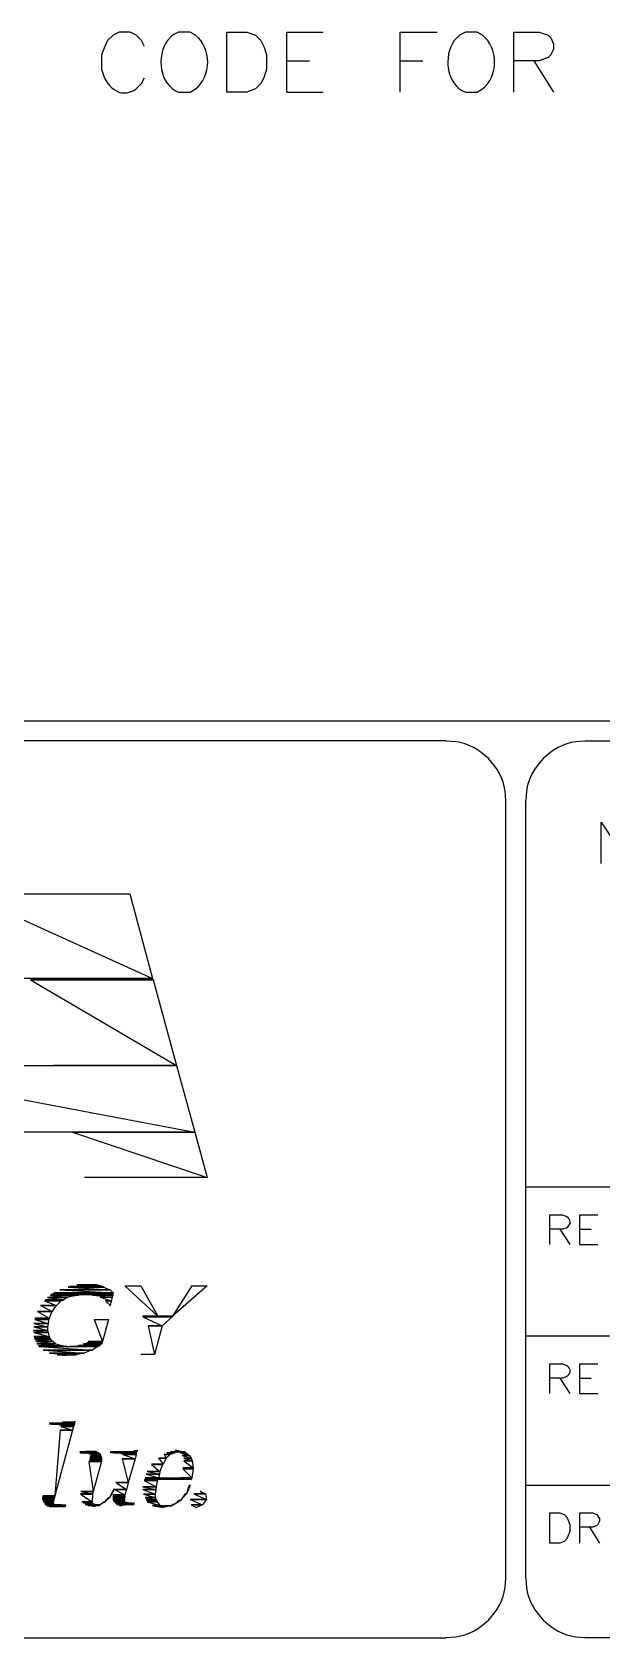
# Model space of a CAD drawing. Header units: millimetres. Extents: x 14 to 201, y 16 to 268.
# Drawn here: x 133.1 to 155.9, y 15.6 to 79.8 of the extents above; entities that cross this region are included whole.
import ezdxf

# ---------------------------------------------------------------- set-up
doc = ezdxf.new("R2010")
doc.units = ezdxf.units.MM
doc.layers.get('0').update_dxf_attribs({"linetype": 'CONTINUOUS'})

msp = doc.modelspace()

# ---------------------------------------------------------------- linework, layer by layer
at = {"color": 0}
for p, q in [((136.356, 79.6286), (136.122, 79.4177)), ((136.588, 79.7567), (136.356, 79.6286)), ((137.033, 79.7567), (136.588, 79.7567)), ((137.267, 79.6286), (137.033, 79.7567)), ((137.477, 79.4177), (137.267, 79.6286)), ((138.726, 79.6286), (138.515, 79.4177)), ((138.958, 79.7553), (138.726, 79.6286)), ((139.424, 79.7553), (138.958, 79.7553)), ((139.637, 79.6286), (139.424, 79.7553)), ((140.885, 77.3645), (140.885, 79.7553)), ((140.885, 79.7553), (141.69, 79.7553)), ((141.69, 79.7553), (142.029, 79.6286)), ((142.029, 79.6286), (142.24, 79.4177)), ((143.278, 77.3645), (143.278, 79.7553)), ((143.278, 79.7553), (144.738, 79.7553)), ((147.807, 77.3645), (147.807, 79.7553)), ((147.807, 79.7553), (149.288, 79.7553)), ((150.177, 79.6286), (149.967, 79.4177)), ((150.41, 79.7553), (150.177, 79.6286)), ((150.876, 79.7553), (150.41, 79.7553)), ((151.088, 79.6286), (150.876, 79.7553)), ((152.337, 77.3645), (152.337, 79.7553)), ((152.337, 79.7553), (153.352, 79.7553)), ((153.352, 79.7553), (153.712, 79.6286)), ((153.712, 79.6286), (153.818, 79.5239)), ((136.017, 79.1849), (135.89, 78.8458)), ((136.122, 79.4177), (136.017, 79.1849)), ((137.604, 79.1849), (137.477, 79.4177)), ((142.24, 79.4177), (142.367, 79.1849)), ((142.367, 79.1849), (142.472, 78.8458)), ((153.818, 79.5239), (153.924, 79.291)), ((153.924, 79.0787), (153.818, 78.8458)), ((153.924, 79.291), (153.924, 79.0787)), ((135.89, 78.8458), (135.89, 78.274)), ((142.472, 78.274), (142.367, 77.9364)), ((142.472, 78.8458), (142.472, 78.274)), ((143.278, 78.613), (144.187, 78.613)), ((147.807, 78.613), (148.717, 78.613)), ((153.352, 78.613), (152.337, 78.613)), ((153.142, 78.613), (153.924, 77.3645)), ((153.712, 78.7396), (153.352, 78.613)), ((153.818, 78.8458), (153.712, 78.7396)), ((137.267, 77.4912), (137.477, 77.7035)), ((137.477, 77.7035), (137.604, 77.9364)), ((142.24, 77.7035), (142.029, 77.4912)), ((142.367, 77.9364), (142.24, 77.7035)), ((138.958, 77.3645), (139.424, 77.3645)), ((139.424, 77.3645), (139.637, 77.4912)), ((141.69, 77.3645), (140.885, 77.3645)), ((142.029, 77.4912), (141.69, 77.3645)), ((143.278, 77.3645), (144.738, 77.3645)), ((150.41, 77.3645), (150.876, 77.3645)), ((150.876, 77.3645), (151.088, 77.4912)), ((198.121, 52.2386), (17.0174, 52.2386)), ((149.648, 51.4558), (16.214, 51.4558)), ((150.03, 51.4131), (149.648, 51.4354)), ((155.195, 51.4354), (154.813, 51.4131)), ((155.195, 51.4558), (198.924, 51.4558)), ((152.02, 49.0636), (151.997, 49.4453)), ((152.845, 49.4453), (152.823, 49.0636)), ((152.02, 18.0123), (152.02, 49.0636)), ((152.823, 18.0123), (152.823, 49.0636)), ((155.829, 46.5459), (155.829, 48.1969)), ((155.829, 48.1969), (156.93, 46.5459)), ((130.451, 45.339), (137.922, 41.953)), ((130.451, 45.339), (137.011, 45.339)), ((137.011, 45.339), (137.922, 41.953)), ((137.922, 41.953), (128.058, 41.953)), ((133.033, 41.953), (137.943, 41.9104)), ((133.033, 41.953), (137.922, 41.953)), ((137.943, 41.9104), (133.054, 41.9104)), ((133.054, 41.9104), (138.875, 38.4803)), ((133.054, 41.9104), (137.943, 41.9104)), ((137.922, 41.953), (137.943, 41.9104)), ((137.943, 41.9104), (138.875, 38.4803)), ((125.603, 38.4803), (139.616, 35.814)), ((125.603, 38.4803), (138.875, 38.4803)), ((138.875, 38.4803), (133.985, 38.4803)), ((138.875, 38.4803), (139.616, 35.814)), ((139.616, 35.814), (123.698, 35.814)), ((134.725, 35.814), (140.103, 34.0155)), ((134.725, 35.814), (139.616, 35.814)), ((139.616, 35.814), (140.103, 34.0155)), ((140.103, 34.0155), (135.213, 34.0155)), ((152.823, 33.6338), (201.296, 33.6338)), ((153.775, 31.3269), (153.775, 32.5121)), ((153.775, 32.5121), (154.284, 32.5121)), ((154.284, 32.5121), (154.453, 32.4487)), ((154.453, 32.4487), (154.517, 32.406)), ((154.517, 32.406), (154.58, 32.2792)), ((154.58, 32.1731), (154.517, 32.0669)), ((154.58, 32.2792), (154.58, 32.1731)), ((154.982, 31.3269), (154.982, 32.5121)), ((154.982, 32.5121), (155.702, 32.5121)), ((154.284, 31.9402), (153.775, 31.9402)), ((154.178, 31.9402), (154.58, 31.3269)), ((154.453, 32.0036), (154.284, 31.9402)), ((154.517, 32.0669), (154.453, 32.0036)), ((154.982, 31.9402), (155.426, 31.9402)), ((154.982, 31.3269), (155.702, 31.3269)), ((136.229, 29.5272), (134.218, 29.5272)), ((134.218, 29.5272), (136.356, 29.4004)), ((134.218, 29.5272), (136.229, 29.5272)), ((136.208, 29.5272), (134.239, 29.5272)), ((134.239, 29.5272), (136.229, 29.5272)), ((134.239, 29.5272), (136.229, 29.5272)), ((135.975, 29.6333), (134.557, 29.6333)), ((134.557, 29.6333), (136.208, 29.5272)), ((134.557, 29.6333), (135.975, 29.6333)), ((135.953, 29.654), (134.621, 29.654)), ((134.621, 29.654), (135.975, 29.6333)), ((134.621, 29.654), (135.953, 29.654)), ((135.7, 29.7174), (134.895, 29.7174)), ((134.895, 29.7174), (135.953, 29.654)), ((134.895, 29.7174), (135.7, 29.7174)), ((135.679, 29.7174), (135.001, 29.7174)), ((135.001, 29.7174), (135.7, 29.7174)), ((135.001, 29.7174), (135.7, 29.7174)), ((135.277, 29.7394), (135.679, 29.7174)), ((135.277, 29.7394), (135.297, 29.7394)), ((135.297, 29.7394), (135.679, 29.7174)), ((135.7, 29.7174), (135.953, 29.654)), ((135.953, 29.654), (135.975, 29.6333)), ((135.975, 29.6333), (136.208, 29.5272)), ((136.229, 29.5272), (136.356, 29.4004)), ((136.821, 29.6761), (138.133, 28.4689)), ((136.821, 29.6761), (137.457, 29.6761)), ((137.457, 29.6761), (138.133, 28.4689)), ((139.488, 29.6761), (138.726, 28.4689)), ((140.103, 29.6761), (138.726, 28.4689)), ((139.488, 29.6761), (140.103, 29.6761)), ((134.092, 28.8919), (133.456, 28.8919)), ((133.456, 28.8919), (134.069, 28.8919)), ((133.456, 28.8919), (134.092, 28.8919)), ((133.456, 28.8919), (133.922, 28.6591)), ((133.456, 28.8919), (134.069, 28.8919)), ((134.282, 29.0835), (133.604, 29.0835)), ((133.604, 29.0835), (134.092, 28.8919)), ((133.604, 29.0835), (134.282, 29.0835)), ((134.388, 29.1248), (133.646, 29.1248)), ((133.646, 29.1248), (134.282, 29.0835)), ((133.646, 29.1248), (134.388, 29.1248)), ((134.515, 29.2103), (133.73, 29.2103)), ((133.73, 29.2103), (134.388, 29.1248)), ((133.73, 29.2103), (134.515, 29.2103)), ((134.854, 29.2943), (133.836, 29.2943)), ((133.836, 29.2943), (134.515, 29.2103)), ((133.836, 29.2943), (134.854, 29.2943)), ((134.98, 29.3164), (133.858, 29.3164)), ((133.858, 29.3164), (134.854, 29.2943)), ((133.858, 29.3164), (134.98, 29.3164)), ((136.335, 29.3371), (133.879, 29.3371)), ((133.879, 29.3371), (134.98, 29.3164)), ((133.879, 29.3371), (135.213, 29.3371)), ((134.069, 28.8919), (133.922, 28.6591)), ((136.356, 29.3798), (133.943, 29.3798)), ((133.943, 29.3798), (136.335, 29.3371)), ((133.943, 29.3798), (136.356, 29.3798)), ((136.356, 29.4004), (134.006, 29.4004)), ((134.006, 29.4004), (136.356, 29.3798)), ((134.006, 29.4004), (136.356, 29.4004)), ((134.092, 28.8919), (134.069, 28.8919)), ((134.282, 29.0835), (134.092, 28.8919)), ((134.388, 29.1248), (134.282, 29.0835)), ((134.515, 29.2103), (134.388, 29.1248)), ((134.854, 29.2943), (134.515, 29.2103)), ((134.98, 29.3164), (134.854, 29.2943)), ((135.213, 29.3371), (134.98, 29.3164)), ((135.213, 29.3371), (136.335, 29.3164)), ((135.213, 29.3371), (136.335, 29.3371)), ((136.335, 29.3164), (135.53, 29.3164)), ((135.53, 29.3164), (136.313, 29.231)), ((135.53, 29.3164), (136.335, 29.3164)), ((136.313, 29.231), (135.826, 29.231)), ((135.826, 29.231), (136.271, 29.0835)), ((135.826, 29.231), (136.313, 29.231)), ((136.271, 29.0835), (136.039, 29.0835)), ((136.039, 29.0835), (136.229, 28.8919)), ((136.039, 29.0835), (136.271, 29.0835)), ((136.208, 28.8919), (136.229, 28.8919)), ((136.229, 28.8919), (136.208, 28.8919)), ((136.271, 29.0835), (136.229, 28.8919)), ((136.313, 29.231), (136.271, 29.0835)), ((136.335, 29.3164), (136.313, 29.231)), ((136.356, 29.3798), (136.335, 29.3371)), ((136.335, 29.3371), (136.335, 29.3164)), ((136.356, 29.4004), (136.356, 29.3798)), ((133.795, 28.3628), (133.223, 28.3628)), ((133.223, 28.3628), (133.773, 28.3421)), ((133.223, 28.3628), (133.795, 28.3628)), ((133.773, 28.3421), (133.223, 28.3421)), ((133.223, 28.3421), (133.753, 28.1726)), ((133.223, 28.3421), (133.773, 28.3421)), ((133.795, 28.3848), (133.244, 28.3848)), ((133.244, 28.3848), (133.795, 28.3628)), ((133.244, 28.3848), (133.795, 28.3848)), ((133.922, 28.6591), (133.329, 28.6591)), ((133.329, 28.6591), (133.9, 28.6591)), ((133.329, 28.6591), (133.922, 28.6591)), ((133.329, 28.6591), (133.795, 28.3848)), ((133.329, 28.6591), (133.9, 28.6591)), ((133.773, 28.3421), (133.753, 28.1726)), ((133.795, 28.3628), (133.773, 28.3421)), ((133.9, 28.6591), (133.795, 28.3848)), ((133.795, 28.3848), (133.795, 28.3628)), ((133.922, 28.6591), (133.9, 28.6591)), ((135.593, 28.3421), (135.932, 27.4533)), ((135.593, 28.3421), (136.165, 28.3421)), ((136.165, 28.3421), (135.932, 27.4533)), ((138.133, 28.4689), (137.52, 28.4689)), ((137.52, 28.4689), (138.155, 28.4482)), ((137.52, 28.4689), (138.133, 28.4689)), ((138.155, 28.4482), (137.541, 28.4482)), ((137.541, 28.4482), (138.303, 28.0886)), ((137.541, 28.4482), (138.705, 28.4482)), ((138.133, 28.4689), (138.155, 28.4482)), ((138.705, 28.4482), (138.155, 28.4482)), ((138.726, 28.4689), (138.176, 28.4689)), ((138.176, 28.4689), (138.705, 28.4482)), ((138.176, 28.4689), (138.726, 28.4689)), ((138.705, 28.4482), (138.303, 28.0886)), ((138.726, 28.4689), (138.705, 28.4482)), ((133.73, 27.897), (133.16, 27.897)), ((133.16, 27.897), (133.753, 27.8129)), ((133.16, 27.897), (133.73, 27.897)), ((133.753, 28.1726), (133.181, 28.1726)), ((133.181, 28.1726), (133.73, 28.0458)), ((133.181, 28.1726), (133.753, 28.1726)), ((133.73, 28.0458), (133.181, 28.0458)), ((133.181, 28.0458), (133.73, 27.897)), ((133.181, 28.0458), (133.73, 28.0458)), ((133.753, 27.8129), (133.181, 27.8129)), ((133.181, 27.8129), (133.795, 27.6655)), ((133.181, 27.8129), (133.753, 27.8129)), ((133.795, 27.6655), (133.181, 27.6655)), ((133.181, 27.6655), (133.816, 27.6007)), ((133.181, 27.6655), (133.795, 27.6655)), ((133.816, 27.6007), (133.201, 27.6007)), ((133.201, 27.6007), (133.858, 27.5373)), ((133.201, 27.6007), (133.816, 27.6007)), ((133.753, 28.1726), (133.73, 28.0458)), ((133.73, 28.0458), (133.73, 27.897)), ((133.73, 27.897), (133.753, 27.8129)), ((133.753, 27.8129), (133.795, 27.6655)), ((133.795, 27.6655), (133.816, 27.6007)), ((133.816, 27.6007), (133.858, 27.5373)), ((138.303, 28.0886), (137.753, 28.0886)), ((137.753, 28.0886), (138.006, 26.9448)), ((137.753, 28.0886), (138.303, 28.0886)), ((138.303, 28.0886), (138.006, 26.9448)), ((152.823, 27.6862), (177.058, 27.6862)), ((133.858, 27.5373), (133.223, 27.5373)), ((133.223, 27.5373), (133.963, 27.4533)), ((133.223, 27.5373), (133.858, 27.5373)), ((133.963, 27.4533), (133.266, 27.4533)), ((133.266, 27.4533), (134.069, 27.3678)), ((133.266, 27.4533), (133.963, 27.4533)), ((134.069, 27.3678), (133.307, 27.3678)), ((133.307, 27.3678), (134.345, 27.2838)), ((133.307, 27.3678), (134.069, 27.3678)), ((134.345, 27.2838), (133.371, 27.2838)), ((133.371, 27.2838), (134.515, 27.2631)), ((133.371, 27.2838), (134.345, 27.2838)), ((134.515, 27.2631), (133.393, 27.2631)), ((133.393, 27.2631), (134.557, 27.2631)), ((133.393, 27.2631), (134.557, 27.2631)), ((133.393, 27.2631), (134.621, 27.2631)), ((133.393, 27.2631), (134.621, 27.2631)), ((133.393, 27.2631), (135.509, 27.1143)), ((133.393, 27.2631), (135.742, 27.2631)), ((135.509, 27.1143), (133.562, 27.1143)), ((133.562, 27.1143), (135.467, 27.1143)), ((133.562, 27.1143), (135.509, 27.1143)), ((135.467, 27.1143), (133.583, 27.1143)), ((133.583, 27.1143), (135.191, 26.9875)), ((133.583, 27.1143), (135.467, 27.1143)), ((135.191, 26.9875), (133.816, 26.9875)), ((133.816, 26.9875), (135.17, 26.9875)), ((133.816, 26.9875), (135.191, 26.9875)), ((133.816, 26.9875), (134.874, 26.9241)), ((133.816, 26.9875), (135.17, 26.9875)), ((133.858, 27.5373), (133.963, 27.4533)), ((133.963, 27.4533), (134.069, 27.3678)), ((134.069, 27.3678), (134.345, 27.2838)), ((134.345, 27.2838), (134.515, 27.2631)), ((135.742, 27.2631), (134.621, 27.2631)), ((135.742, 27.2631), (134.684, 27.2631)), ((134.684, 27.2631), (135.742, 27.2631)), ((134.684, 27.2631), (135.742, 27.2631)), ((135.17, 26.9875), (134.874, 26.9241)), ((135.806, 27.2838), (134.938, 27.2838)), ((134.938, 27.2838), (135.742, 27.2631)), ((134.938, 27.2838), (135.806, 27.2838)), ((135.806, 27.3044), (134.98, 27.3044)), ((134.98, 27.3044), (135.806, 27.2838)), ((134.98, 27.3044), (135.806, 27.3044)), ((135.89, 27.3678), (135.17, 27.3678)), ((135.17, 27.3678), (135.806, 27.3044)), ((135.17, 27.3678), (135.89, 27.3678)), ((135.191, 26.9875), (135.17, 26.9875)), ((135.467, 27.1143), (135.191, 26.9875)), ((135.912, 27.4106), (135.297, 27.4106)), ((135.297, 27.4106), (135.89, 27.3678)), ((135.297, 27.4106), (135.912, 27.4106)), ((135.932, 27.4533), (135.36, 27.4533)), ((135.36, 27.4533), (135.912, 27.4106)), ((135.36, 27.4533), (135.932, 27.4533)), ((135.509, 27.1143), (135.467, 27.1143)), ((135.742, 27.2631), (135.509, 27.1143)), ((135.806, 27.2838), (135.742, 27.2631)), ((135.89, 27.3678), (135.806, 27.3044)), ((135.806, 27.3044), (135.806, 27.2838)), ((135.912, 27.4106), (135.89, 27.3678)), ((135.932, 27.4533), (135.912, 27.4106)), ((138.006, 26.9448), (137.457, 26.9448)), ((134.874, 26.9241), (134.112, 26.9241)), ((134.112, 26.9241), (134.768, 26.9241)), ((134.112, 26.9241), (134.874, 26.9241)), ((134.768, 26.9241), (134.133, 26.9241)), ((134.133, 26.9241), (134.492, 26.9034)), ((134.133, 26.9241), (134.768, 26.9241)), ((134.768, 26.9241), (134.492, 26.9034)), ((134.874, 26.9241), (134.768, 26.9241)), ((153.775, 25.3793), (153.775, 26.5644)), ((153.775, 26.5644), (154.284, 26.5644)), ((154.284, 26.5644), (154.453, 26.5011)), ((154.453, 26.5011), (154.517, 26.4583)), ((154.517, 26.4583), (154.58, 26.3315)), ((154.58, 26.3315), (154.58, 26.2254)), ((154.982, 25.3793), (154.982, 26.5644)), ((154.982, 26.5644), (155.702, 26.5644)), ((154.284, 25.9926), (153.775, 25.9926)), ((154.178, 25.9926), (154.58, 25.3793)), ((154.453, 26.056), (154.284, 25.9926)), ((154.517, 26.0987), (154.453, 26.056)), ((154.58, 26.2254), (154.517, 26.0987)), ((154.982, 25.9926), (155.426, 25.9926)), ((154.982, 25.3793), (155.702, 25.3793)), ((152.823, 21.7165), (201.296, 21.7165)), ((153.775, 19.4097), (153.775, 20.6168)), ((153.775, 20.6168), (154.178, 20.6168)), ((154.178, 20.6168), (154.347, 20.5534)), ((154.347, 20.5534), (154.453, 20.4473)), ((154.982, 19.4097), (154.982, 20.6168)), ((154.982, 20.6168), (155.491, 20.6168)), ((155.491, 20.6168), (155.659, 20.5534)), ((155.659, 20.5534), (155.702, 20.4887)), ((154.453, 20.4473), (154.517, 20.3206)), ((154.517, 20.3206), (154.58, 20.1511)), ((154.58, 20.1511), (154.58, 19.8754)), ((155.491, 20.0449), (154.982, 20.0449)), ((155.363, 20.0449), (155.765, 19.4097)), ((155.659, 20.1083), (155.491, 20.0449)), ((155.702, 20.1511), (155.659, 20.1083)), ((155.702, 20.4887), (155.765, 20.384)), ((155.765, 20.2778), (155.702, 20.1511)), ((155.765, 20.384), (155.765, 20.2778)), ((154.178, 19.4097), (153.775, 19.4097)), ((154.347, 19.4731), (154.178, 19.4097)), ((154.453, 19.5792), (154.347, 19.4731)), ((154.517, 19.706), (154.453, 19.5792)), ((154.58, 19.8754), (154.517, 19.706)), ((151.997, 17.632), (152.02, 18.0123)), ((152.823, 18.0123), (152.845, 17.632)), ((16.214, 15.6215), (149.648, 15.6215)), ((149.648, 15.6421), (150.03, 15.6628)), ((154.813, 15.6628), (155.195, 15.6421)), ((198.924, 15.6215), (155.195, 15.6215))]:
    msp.add_line(p, q, dxfattribs=at)
at = {"color": 251}
for p, q in [((134.789, 24.1515), (133.795, 24.1515)), ((134.811, 24.1928), (133.816, 24.1928)), ((133.816, 24.1928), (134.789, 24.1515)), ((133.816, 24.1928), (134.811, 24.1928)), ((133.9, 24.1515), (134.789, 24.1294)), ((133.9, 24.1515), (134.789, 24.1515)), ((134.239, 23.9186), (134.028, 21.2935)), ((134.725, 23.9186), (134.028, 21.2935)), ((134.789, 24.1294), (134.196, 24.1294)), ((134.196, 24.1294), (134.768, 24.0661)), ((134.196, 24.1294), (134.789, 24.1294)), ((134.725, 23.9186), (134.239, 23.9186)), ((134.239, 23.9186), (134.725, 23.9186)), ((134.768, 24.0661), (134.259, 24.0661)), ((134.259, 24.0661), (134.725, 23.9186)), ((134.259, 24.0661), (134.768, 24.0661)), ((134.811, 24.2356), (134.324, 24.2356)), ((134.324, 24.2356), (134.811, 24.1928)), ((134.324, 24.2356), (134.811, 24.2356)), ((134.768, 24.0661), (134.725, 23.9186)), ((134.789, 24.1294), (134.768, 24.0661)), ((134.811, 24.1928), (134.789, 24.1515)), ((134.789, 24.1515), (134.789, 24.1294)), ((134.831, 24.2783), (134.811, 24.2356)), ((134.811, 24.2356), (134.811, 24.1928)), ((137.308, 23.0932), (137.181, 23.0932)), ((137.181, 23.0932), (137.287, 23.0504)), ((137.181, 23.0932), (137.308, 23.0932)), ((137.308, 23.0932), (137.287, 23.0504)), ((137.308, 23.1138), (137.308, 23.0932)), ((138.811, 23.1138), (139.171, 23.0504)), ((138.811, 23.1138), (138.895, 23.1138)), ((138.895, 23.1138), (139.171, 23.0504)), ((135.7, 23.0504), (135.021, 23.0504)), ((135.021, 23.0504), (135.72, 23.0298)), ((135.021, 23.0504), (135.7, 23.0504)), ((135.72, 23.0298), (135.021, 23.0298)), ((135.021, 23.0298), (135.783, 23.0077)), ((135.021, 23.0298), (135.72, 23.0298)), ((135.783, 23.0077), (135.021, 23.0077)), ((135.021, 23.0077), (135.783, 23.0077)), ((135.021, 23.0077), (135.783, 23.0077)), ((135.15, 23.0077), (135.783, 22.9871)), ((135.15, 23.0077), (135.783, 23.0077)), ((135.657, 23.0711), (135.254, 23.0711)), ((135.254, 23.0711), (135.7, 23.0504)), ((135.254, 23.0711), (135.657, 23.0711)), ((135.783, 22.9871), (135.383, 22.9871)), ((135.383, 22.9871), (135.826, 22.9664)), ((135.383, 22.9871), (135.783, 22.9871)), ((135.89, 22.6701), (135.383, 22.6701)), ((135.383, 22.6701), (135.551, 21.4629)), ((135.383, 22.6701), (135.89, 22.6701)), ((135.89, 22.7335), (135.403, 22.7335)), ((135.403, 22.7335), (135.89, 22.6701)), ((135.403, 22.7335), (135.89, 22.7335)), ((135.826, 22.9664), (135.424, 22.9664)), ((135.424, 22.9664), (135.826, 22.9443)), ((135.424, 22.9664), (135.826, 22.9664)), ((135.869, 22.8382), (135.424, 22.8382)), ((135.424, 22.8382), (135.89, 22.8382)), ((135.424, 22.8382), (135.89, 22.8382)), ((135.424, 22.8382), (135.89, 22.7969)), ((135.424, 22.8382), (135.89, 22.8382)), ((135.89, 22.7969), (135.424, 22.7969)), ((135.424, 22.7969), (135.89, 22.7335)), ((135.424, 22.7969), (135.89, 22.7969)), ((135.826, 22.9443), (135.446, 22.9443)), ((135.446, 22.9443), (135.847, 22.903)), ((135.446, 22.9443), (135.826, 22.9443)), ((135.847, 22.903), (135.446, 22.903)), ((135.446, 22.903), (135.869, 22.8382)), ((135.446, 22.903), (135.847, 22.903)), ((135.616, 23.0711), (135.509, 23.0711)), ((135.509, 23.0711), (135.657, 23.0711)), ((135.509, 23.0711), (135.657, 23.0711)), ((135.551, 23.0711), (135.616, 23.0711)), ((135.89, 22.6701), (135.551, 21.4629)), ((135.657, 23.0711), (135.7, 23.0504)), ((135.7, 23.0504), (135.72, 23.0298)), ((135.72, 23.0298), (135.783, 23.0077)), ((135.783, 23.0077), (135.783, 22.9871)), ((135.783, 22.9871), (135.826, 22.9664)), ((135.826, 22.9664), (135.826, 22.9443)), ((135.826, 22.9443), (135.847, 22.903)), ((135.847, 22.903), (135.869, 22.8382)), ((135.89, 22.8382), (135.89, 22.7969)), ((135.89, 22.7969), (135.89, 22.7335)), ((135.89, 22.7335), (135.89, 22.6701)), ((137.267, 23.0077), (136.229, 23.0077)), ((137.287, 23.0504), (136.249, 23.0504)), ((136.249, 23.0504), (137.267, 23.0077)), ((136.249, 23.0504), (137.287, 23.0504)), ((136.376, 23.0077), (137.267, 22.9871)), ((136.376, 23.0077), (137.267, 23.0077)), ((137.267, 22.9871), (136.652, 22.9871)), ((136.652, 22.9871), (137.267, 22.9443)), ((136.652, 22.9871), (137.267, 22.9871)), ((137.224, 22.7748), (136.715, 22.7748)), ((136.715, 22.7748), (136.948, 21.8226)), ((136.715, 22.7748), (137.224, 22.7748)), ((137.267, 22.9443), (136.737, 22.9443)), ((136.737, 22.9443), (137.224, 22.7748)), ((136.737, 22.9443), (137.267, 22.9443)), ((137.224, 22.7748), (136.948, 21.8226)), ((137.267, 22.9443), (137.224, 22.7748)), ((137.287, 23.0504), (137.267, 23.0077)), ((137.267, 23.0077), (137.267, 22.9871)), ((137.267, 22.9871), (137.267, 22.9443)), ((138.325, 22.5419), (137.88, 22.5419)), ((137.88, 22.5419), (138.219, 22.2677)), ((137.88, 22.5419), (138.325, 22.5419)), ((138.345, 22.564), (137.9, 22.564)), ((137.9, 22.564), (138.325, 22.5419)), ((137.9, 22.564), (138.345, 22.564)), ((138.472, 22.7969), (138.155, 22.7969)), ((138.155, 22.7969), (138.345, 22.564)), ((138.155, 22.7969), (138.472, 22.7969)), ((138.325, 22.5419), (138.219, 22.2677)), ((138.345, 22.564), (138.325, 22.5419)), ((138.472, 22.7969), (138.345, 22.564)), ((138.621, 22.9443), (138.388, 22.9443)), ((138.388, 22.9443), (138.472, 22.7969)), ((138.388, 22.9443), (138.621, 22.9443)), ((138.621, 22.9443), (138.472, 22.7969)), ((138.811, 23.0077), (138.493, 23.0077)), ((138.493, 23.0077), (138.621, 22.9443)), ((138.493, 23.0077), (138.811, 23.0077)), ((138.811, 23.0077), (138.621, 22.9443)), ((139.171, 23.0504), (138.642, 23.0504)), ((138.642, 23.0504), (138.811, 23.0077)), ((138.642, 23.0504), (138.938, 23.0504)), ((138.938, 23.0504), (138.811, 23.0077)), ((138.938, 23.0504), (139.214, 23.0504)), ((138.938, 23.0504), (139.214, 23.0504)), ((139.214, 23.0504), (138.981, 23.0504)), ((138.981, 23.0504), (139.234, 23.0298)), ((138.981, 23.0504), (139.214, 23.0504)), ((139.234, 23.0298), (139.022, 23.0298)), ((139.022, 23.0298), (139.404, 22.903)), ((139.022, 23.0298), (139.234, 23.0298)), ((139.404, 22.903), (139.107, 22.903)), ((139.107, 22.903), (139.467, 22.7969)), ((139.107, 22.903), (139.404, 22.903)), ((139.467, 22.7969), (139.171, 22.7969)), ((139.171, 22.7969), (139.51, 22.7114)), ((139.171, 22.7969), (139.467, 22.7969)), ((139.51, 22.7114), (139.171, 22.7114)), ((139.171, 22.7114), (139.51, 22.6908)), ((139.171, 22.7114), (139.51, 22.7114)), ((139.51, 22.6908), (139.171, 22.6908)), ((139.171, 22.6908), (139.551, 22.4152)), ((139.171, 22.6908), (139.51, 22.6908)), ((139.214, 23.0504), (139.234, 23.0298)), ((139.234, 23.0298), (139.404, 22.903)), ((139.404, 22.903), (139.467, 22.7969)), ((139.467, 22.7969), (139.51, 22.7114)), ((139.51, 22.7114), (139.51, 22.6908)), ((139.51, 22.6908), (139.551, 22.4152)), ((136.948, 21.8226), (136.462, 21.8226)), ((136.462, 21.8226), (136.885, 21.547)), ((136.462, 21.8226), (136.948, 21.8226)), ((136.948, 21.8226), (136.885, 21.547)), ((138.113, 21.9081), (137.583, 21.9081)), ((137.583, 21.9081), (138.07, 21.6531)), ((137.583, 21.9081), (138.113, 21.9081)), ((139.467, 21.9494), (137.604, 21.9494)), ((137.604, 21.9494), (138.113, 21.9081)), ((137.604, 21.9494), (138.133, 21.9494)), ((138.155, 22.0128), (137.626, 22.0128)), ((137.626, 22.0128), (139.488, 22.0128)), ((137.626, 22.0128), (139.488, 22.0128)), ((137.626, 22.0128), (139.467, 21.9494)), ((137.626, 22.0128), (139.488, 22.0128)), ((138.196, 22.1616), (137.667, 22.1616)), ((137.667, 22.1616), (138.155, 22.0128)), ((137.667, 22.1616), (138.196, 22.1616)), ((138.219, 22.2677), (137.71, 22.2677)), ((137.71, 22.2677), (138.196, 22.1616)), ((137.71, 22.2677), (138.219, 22.2677)), ((138.113, 21.9081), (138.07, 21.6531)), ((138.133, 21.9494), (138.113, 21.9081)), ((138.196, 22.1616), (138.155, 22.0128)), ((138.219, 22.2677), (138.196, 22.1616)), ((139.488, 22.0128), (139.044, 22.0128)), ((139.551, 22.4152), (139.128, 22.4152)), ((139.128, 22.4152), (139.551, 22.3738)), ((139.128, 22.4152), (139.551, 22.4152)), ((139.551, 22.3738), (139.128, 22.3738)), ((139.128, 22.3738), (139.488, 22.0128)), ((139.128, 22.3738), (139.551, 22.3738)), ((139.488, 22.0128), (139.467, 21.9494)), ((139.551, 22.3738), (139.488, 22.0128)), ((139.551, 22.4152), (139.551, 22.3738)), ((134.006, 21.2301), (133.519, 21.2301)), ((133.519, 21.2301), (133.985, 21.1667)), ((133.519, 21.2301), (134.006, 21.2301)), ((133.985, 21.1667), (133.519, 21.1667)), ((133.519, 21.1667), (133.985, 21.1239)), ((133.519, 21.1667), (133.985, 21.1667)), ((134.028, 21.2935), (133.54, 21.2935)), ((133.54, 21.2935), (134.006, 21.2301)), ((133.54, 21.2935), (134.028, 21.2935)), ((134.006, 21.2301), (133.985, 21.1667)), ((133.985, 21.1667), (133.985, 21.1239)), ((134.028, 21.2935), (134.006, 21.2301)), ((135.53, 21.3789), (135.044, 21.3789)), ((135.044, 21.3789), (135.53, 21.3568)), ((135.044, 21.3789), (135.53, 21.3789)), ((135.53, 21.3568), (135.044, 21.3568)), ((135.044, 21.3568), (135.509, 21.0606)), ((135.044, 21.3568), (135.53, 21.3568)), ((135.551, 21.4629), (135.064, 21.4629)), ((135.064, 21.4629), (135.53, 21.3789)), ((135.064, 21.4629), (135.551, 21.4629)), ((135.53, 21.3568), (135.509, 21.0606)), ((135.551, 21.4629), (135.53, 21.3789)), ((135.53, 21.3789), (135.53, 21.3568)), ((136.145, 21.2094), (136.122, 21.146)), ((136.186, 21.2094), (136.122, 21.146)), ((136.208, 21.2094), (136.145, 21.2094)), ((136.145, 21.2094), (136.186, 21.2094)), ((136.145, 21.2094), (136.208, 21.2094)), ((136.145, 21.2094), (136.186, 21.2094)), ((136.208, 21.2094), (136.186, 21.2094)), ((136.356, 21.5263), (136.208, 21.2094)), ((136.376, 21.5263), (136.208, 21.2094)), ((136.821, 21.3362), (136.335, 21.3362)), ((136.335, 21.3362), (136.821, 21.3362)), ((136.335, 21.3362), (136.821, 21.3362)), ((136.335, 21.3362), (136.821, 21.2728)), ((136.335, 21.3362), (136.821, 21.3362)), ((136.821, 21.2728), (136.335, 21.2728)), ((136.335, 21.2728), (136.801, 21.2094)), ((136.335, 21.2728), (136.821, 21.2728)), ((136.801, 21.2094), (136.335, 21.2094)), ((136.335, 21.2094), (136.801, 21.1873)), ((136.335, 21.2094), (136.801, 21.2094)), ((136.801, 21.1873), (136.335, 21.1873)), ((136.335, 21.1873), (136.801, 21.146)), ((136.335, 21.1873), (136.801, 21.1873)), ((136.885, 21.547), (136.356, 21.547)), ((136.356, 21.547), (136.376, 21.5263)), ((136.356, 21.547), (136.398, 21.547)), ((136.376, 21.5263), (136.356, 21.5263)), ((136.356, 21.5263), (136.376, 21.5263)), ((136.398, 21.547), (136.376, 21.5263)), ((136.398, 21.547), (136.821, 21.3362)), ((136.398, 21.547), (136.885, 21.547)), ((136.821, 21.2728), (136.801, 21.2094)), ((136.801, 21.2094), (136.801, 21.1873)), ((136.801, 21.1873), (136.801, 21.146)), ((136.885, 21.547), (136.821, 21.3362)), ((136.821, 21.3362), (136.821, 21.2728)), ((138.07, 21.6531), (137.541, 21.6531)), ((137.541, 21.6531), (138.049, 21.547)), ((137.541, 21.6531), (138.07, 21.6531)), ((138.049, 21.547), (137.541, 21.547)), ((137.541, 21.547), (138.029, 21.3568)), ((137.541, 21.547), (138.049, 21.547)), ((138.029, 21.3568), (137.563, 21.3568)), ((137.563, 21.3568), (138.029, 21.2301)), ((137.563, 21.3568), (138.029, 21.3568)), ((138.029, 21.2301), (137.626, 21.2301)), ((137.626, 21.2301), (138.049, 21.146)), ((137.626, 21.2301), (138.029, 21.2301)), ((138.049, 21.547), (138.029, 21.3568)), ((138.029, 21.3568), (138.029, 21.2301)), ((138.029, 21.2301), (138.049, 21.146)), ((138.07, 21.6531), (138.049, 21.547)), ((139.192, 21.3362), (139.044, 21.1033)), ((139.234, 21.3362), (139.044, 21.1033)), ((139.234, 21.3362), (139.192, 21.3362)), ((139.192, 21.3362), (139.234, 21.3362)), ((139.277, 21.3789), (139.214, 21.3789)), ((139.214, 21.3789), (139.234, 21.3362)), ((139.214, 21.3789), (139.277, 21.3789)), ((139.277, 21.3789), (139.234, 21.3362)), ((139.361, 21.6531), (139.277, 21.3789)), ((139.404, 21.6531), (139.277, 21.3789)), ((139.404, 21.6531), (139.361, 21.6531)), ((139.361, 21.6531), (139.404, 21.6531)), ((139.383, 21.7165), (139.404, 21.6531)), ((139.383, 21.7165), (139.424, 21.7165)), ((139.424, 21.7165), (139.404, 21.6531)), ((140.039, 21.3789), (139.573, 21.3789)), ((139.573, 21.3789), (140.08, 21.146)), ((139.573, 21.3789), (140.039, 21.3789)), ((139.849, 21.4629), (139.827, 21.4629)), ((139.827, 21.4629), (140.039, 21.3789)), ((139.827, 21.4629), (139.849, 21.4629)), ((139.849, 21.4629), (140.039, 21.3789)), ((140.039, 21.3789), (140.08, 21.146)), ((133.985, 21.1239), (133.54, 21.1239)), ((133.54, 21.1239), (133.985, 21.1033)), ((133.54, 21.1239), (133.985, 21.1239)), ((133.985, 21.1033), (133.54, 21.1033)), ((133.54, 21.1033), (133.963, 21.0606)), ((133.54, 21.1033), (133.985, 21.1033)), ((133.963, 21.0606), (133.562, 21.0606)), ((133.562, 21.0606), (133.963, 20.9972)), ((133.562, 21.0606), (133.963, 21.0606)), ((133.963, 20.9972), (133.604, 20.9972)), ((133.604, 20.9972), (133.963, 20.9972)), ((133.604, 20.9972), (133.963, 20.9972)), ((133.604, 20.9972), (134.006, 20.9544)), ((133.604, 20.9972), (133.963, 20.9972)), ((134.006, 20.9544), (133.626, 20.9544)), ((133.626, 20.9544), (134.006, 20.9544)), ((133.626, 20.9544), (134.006, 20.9544)), ((134.006, 20.9544), (133.646, 20.9544)), ((133.646, 20.9544), (134.282, 20.9338)), ((133.646, 20.9544), (134.006, 20.9544)), ((134.282, 20.9338), (133.689, 20.9338)), ((133.689, 20.9338), (134.451, 20.9131)), ((133.689, 20.9338), (134.451, 20.9338)), ((134.451, 20.9131), (133.689, 20.9131)), ((133.689, 20.9131), (134.429, 20.8911)), ((133.689, 20.9131), (134.451, 20.9131)), ((134.429, 20.8911), (133.73, 20.8911)), ((133.73, 20.8911), (134.429, 20.8704)), ((133.73, 20.8911), (134.429, 20.8911)), ((134.429, 20.8704), (133.795, 20.8704)), ((133.795, 20.8704), (134.429, 20.8704)), ((133.795, 20.8704), (134.429, 20.8704)), ((134.429, 20.8704), (133.858, 20.8704)), ((133.985, 21.1033), (133.963, 21.0606)), ((133.963, 21.0606), (133.963, 20.9972)), ((133.963, 20.9972), (134.006, 20.9544)), ((133.985, 21.1239), (133.985, 21.1033)), ((134.006, 20.9544), (134.282, 20.9338)), ((134.451, 20.9131), (134.429, 20.8911)), ((134.429, 20.8911), (134.429, 20.8704)), ((134.451, 20.9338), (134.451, 20.9131)), ((135.509, 21.0606), (135.107, 21.0606)), ((135.107, 21.0606), (135.487, 21.0178)), ((135.107, 21.0606), (135.509, 21.0606)), ((135.487, 21.0178), (135.15, 21.0178)), ((135.15, 21.0178), (135.636, 20.9544)), ((135.15, 21.0178), (135.487, 21.0178)), ((135.636, 20.9544), (135.234, 20.9544)), ((135.234, 20.9544), (135.657, 20.9338)), ((135.234, 20.9544), (135.636, 20.9544)), ((135.657, 20.9338), (135.297, 20.9338)), ((135.297, 20.9338), (135.679, 20.9338)), ((135.297, 20.9338), (135.679, 20.9338)), ((135.679, 20.9338), (135.318, 20.9338)), ((135.318, 20.9338), (135.806, 20.9131)), ((135.318, 20.9338), (135.826, 20.9338)), ((135.806, 20.9131), (135.36, 20.9131)), ((135.36, 20.9131), (135.657, 20.8911)), ((135.36, 20.9131), (135.806, 20.9131)), ((135.509, 21.0606), (135.487, 21.0178)), ((135.487, 21.0178), (135.636, 20.9544)), ((135.657, 20.8911), (135.509, 20.8911)), ((135.509, 20.8911), (135.593, 20.8704)), ((135.509, 20.8911), (135.657, 20.8911)), ((135.593, 20.8704), (135.53, 20.8704)), ((135.657, 20.8911), (135.593, 20.8704)), ((135.636, 20.9544), (135.657, 20.9338)), ((135.806, 20.9131), (135.657, 20.8911)), ((135.826, 20.9338), (135.679, 20.9338)), ((135.679, 20.9338), (135.826, 20.9338)), ((135.679, 20.9338), (135.826, 20.9338)), ((135.826, 20.9338), (135.806, 20.9131)), ((135.975, 21.0399), (135.826, 20.9338)), ((135.996, 21.0399), (135.826, 20.9338)), ((135.996, 21.0399), (135.975, 21.0399)), ((135.975, 21.0399), (135.996, 21.0399)), ((136.08, 21.146), (135.996, 21.0399)), ((136.122, 21.146), (135.996, 21.0399)), ((136.122, 21.146), (136.08, 21.146)), ((136.08, 21.146), (136.122, 21.146)), ((136.801, 21.146), (136.335, 21.146)), ((136.335, 21.146), (136.779, 21.1033)), ((136.335, 21.146), (136.801, 21.146)), ((136.779, 21.1033), (136.356, 21.1033)), ((136.356, 21.1033), (136.801, 21.0826)), ((136.356, 21.1033), (136.779, 21.1033)), ((136.801, 21.0826), (136.376, 21.0826)), ((136.376, 21.0826), (136.801, 21.0399)), ((136.376, 21.0826), (136.801, 21.0826)), ((136.801, 21.0399), (136.398, 21.0399)), ((136.398, 21.0399), (136.864, 21.0399)), ((136.398, 21.0399), (136.864, 21.0399)), ((136.398, 21.0399), (137.097, 20.9972)), ((136.398, 21.0399), (136.864, 21.0399)), ((137.097, 20.9972), (136.441, 20.9972)), ((136.441, 20.9972), (137.181, 20.9972)), ((136.441, 20.9972), (137.203, 20.9972)), ((136.441, 20.9972), (137.181, 20.9544)), ((136.441, 20.9972), (137.181, 20.9972)), ((137.181, 20.9544), (136.482, 20.9544)), ((136.482, 20.9544), (137.097, 20.9544)), ((136.482, 20.9544), (137.181, 20.9544)), ((137.097, 20.9544), (136.504, 20.9544)), ((136.504, 20.9544), (136.821, 20.9338)), ((136.504, 20.9544), (137.097, 20.9544)), ((136.821, 20.9338), (136.568, 20.9338)), ((136.568, 20.9338), (136.694, 20.9131)), ((136.568, 20.9338), (136.821, 20.9338)), ((136.694, 20.9131), (136.609, 20.9131)), ((136.609, 20.9131), (136.694, 20.9131)), ((136.609, 20.9131), (136.694, 20.9131)), ((136.652, 20.9131), (136.694, 20.9131)), ((136.694, 20.9131), (136.652, 20.9131)), ((136.694, 20.9131), (136.674, 20.9131)), ((136.821, 20.9338), (136.694, 20.9131)), ((136.801, 21.146), (136.779, 21.1033)), ((136.779, 21.1033), (136.801, 21.0826)), ((136.801, 21.0826), (136.801, 21.0399)), ((137.097, 20.9544), (136.821, 20.9338)), ((136.864, 21.0399), (137.097, 20.9972)), ((137.181, 20.9544), (137.097, 20.9544)), ((137.203, 20.9972), (137.181, 20.9972)), ((137.181, 20.9972), (137.181, 20.9544)), ((138.049, 21.146), (137.667, 21.146)), ((137.667, 21.146), (138.092, 21.1033)), ((137.667, 21.146), (138.049, 21.146)), ((138.092, 21.1033), (137.69, 21.1033)), ((137.69, 21.1033), (138.113, 21.0606)), ((137.69, 21.1033), (138.092, 21.1033)), ((138.113, 21.0606), (137.71, 21.0606)), ((137.71, 21.0606), (138.219, 20.9131)), ((137.71, 21.0606), (138.113, 21.0606)), ((138.219, 20.9131), (137.922, 20.9131)), ((137.922, 20.9131), (138.345, 20.8911)), ((137.922, 20.9131), (138.219, 20.9131)), ((138.345, 20.8911), (137.964, 20.8911)), ((137.964, 20.8911), (138.388, 20.8911)), ((137.964, 20.8911), (138.388, 20.8911)), ((137.964, 20.8911), (138.345, 20.8277)), ((137.964, 20.8911), (138.621, 20.8911)), ((138.049, 21.146), (138.092, 21.1033)), ((138.092, 21.1033), (138.113, 21.0606)), ((138.113, 21.0606), (138.219, 20.9131)), ((138.219, 20.9131), (138.345, 20.8911)), ((138.345, 20.8277), (138.261, 20.8277)), ((138.621, 20.8911), (138.345, 20.8277)), ((138.621, 20.8911), (138.388, 20.8911)), ((138.662, 20.8911), (138.409, 20.8911)), ((138.409, 20.8911), (138.621, 20.8911)), ((138.409, 20.8911), (138.662, 20.8911)), ((138.684, 20.8911), (138.452, 20.8911)), ((138.452, 20.8911), (138.662, 20.8911)), ((138.452, 20.8911), (138.684, 20.8911)), ((138.662, 20.8911), (138.621, 20.8911)), ((138.684, 20.8911), (138.662, 20.8911)), ((138.726, 20.9544), (138.684, 20.8911)), ((138.791, 20.9544), (138.684, 20.8911)), ((138.791, 20.9544), (138.726, 20.9544)), ((138.726, 20.9544), (138.791, 20.9544)), ((138.938, 21.0826), (138.791, 20.9544)), ((139.001, 21.0826), (138.791, 20.9544)), ((139.001, 21.0826), (138.938, 21.0826)), ((138.938, 21.0826), (139.001, 21.0826)), ((139.044, 21.1033), (138.981, 21.1033)), ((138.981, 21.1033), (139.001, 21.0826)), ((138.981, 21.1033), (139.044, 21.1033)), ((139.044, 21.1033), (139.001, 21.0826)), ((140.08, 21.146), (139.424, 21.146)), ((139.424, 21.146), (139.912, 20.9338)), ((139.424, 21.146), (140.08, 21.146)), ((139.912, 20.9338), (139.467, 20.9338)), ((139.467, 20.9338), (139.679, 20.8277)), ((139.467, 20.9338), (139.912, 20.9338)), ((139.657, 20.8277), (139.679, 20.8277)), ((139.679, 20.8277), (139.657, 20.8277)), ((139.912, 20.9338), (139.679, 20.8277)), ((140.08, 21.146), (139.912, 20.9338))]:
    msp.add_line(p, q, dxfattribs=at)
at = {"color": 0}
for points in [[(139.637, 77.4912), (140.286, 77.9681), (140.286, 79.1517), (139.637, 79.6286)], [(151.088, 77.4912), (151.737, 77.9681), (151.737, 79.1517), (151.088, 79.6286)], [(138.515, 79.4177), (138.071, 78.7975), (138.195, 77.6538), (138.958, 77.3645)], [(149.967, 79.4177), (149.523, 78.7975), (149.645, 77.6538), (150.41, 77.3645)], [(135.89, 78.274), (136.022, 77.6153), (136.623, 77.0322), (137.267, 77.4912)], [(151.997, 49.4453), (151.86, 50.4155), (151, 51.2755), (150.03, 51.4131)], [(154.813, 51.4131), (153.843, 51.2755), (152.983, 50.4155), (152.845, 49.4453)], [(150.03, 15.6628), (151, 15.802), (151.86, 16.6619), (151.997, 17.632)], [(152.845, 17.632), (152.983, 16.6619), (153.843, 15.802), (154.813, 15.6628)]]:
    msp.add_open_spline(points, degree=3, dxfattribs=at)

doc.saveas('drawing.dxf')
